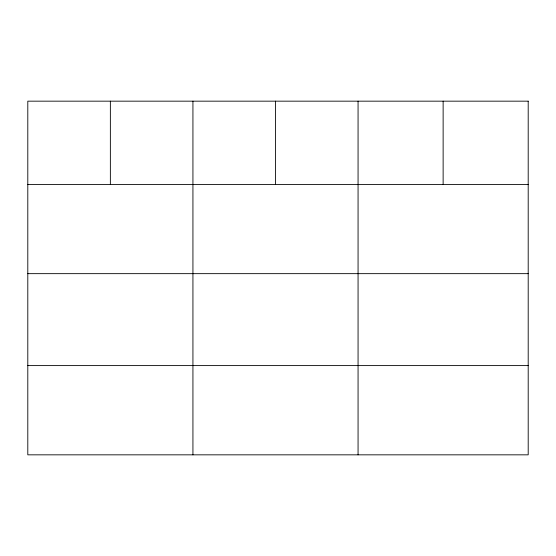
<?xml version="1.0" encoding="UTF-8"?>
<svg xmlns="http://www.w3.org/2000/svg" width="556" height="556" viewBox="0 0 556 556"><rect width="100%" height="100%" fill="white"/><g stroke="black" fill="none" stroke-linecap="round" stroke-linejoin="round"><path stroke-width="0.83" d="M27.8 184.418L528.2 184.418M27.8 273.656L528.2 273.656M27.8 365.598L528.2 365.598M443.132 101.164L443.132 184.418M358.064 101.164L358.064 454.836M275.498 101.164L275.498 184.418M192.932 101.164L192.932 454.836M110.366 101.164L110.366 184.418M528.2 101.164L27.8 101.164L27.8 454.836L528.2 454.836L528.2 101.164"/></g></svg>
